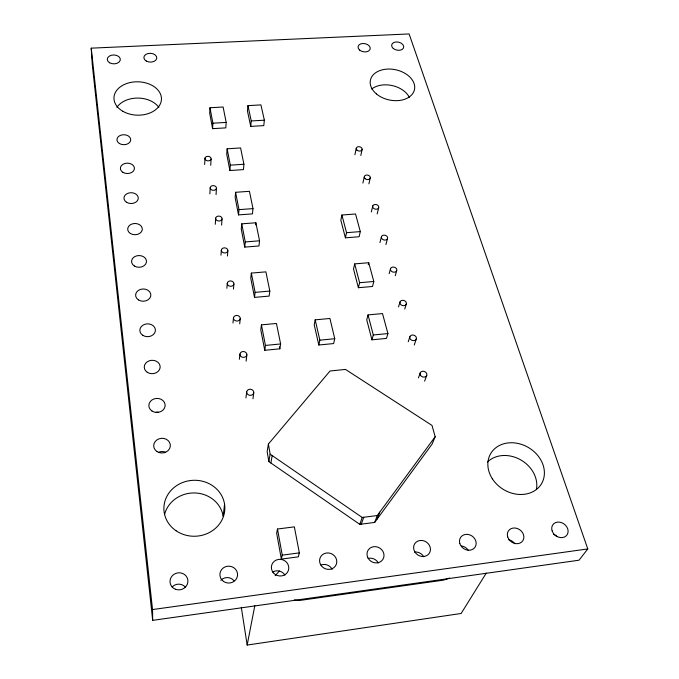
<?xml version="1.0" encoding="UTF-8"?>
<svg xmlns="http://www.w3.org/2000/svg" width="679" height="679" viewBox="0 0 679 679"><rect width="100%" height="100%" fill="white"/><g stroke="black" fill="none" stroke-linecap="round" stroke-linejoin="round"><path stroke-width="1.02" d="M204.668 164.513L204.973 158.199M209.981 107.74L209.692 113.223L212.586 128.654L225.801 127.873L226.175 122.424L223.128 107.01L209.981 107.74L212.892 123.196L212.586 128.654M210.736 165.294L211.084 158.996A3.081 2.275 4.3 0 0 206.84 156.459A3.081 2.275 4.3 0 0 206.161 160.346A3.081 2.275 4.3 0 0 211.084 158.996M209.87 193.804L210.218 187.574M216.058 194.601L216.448 188.38A3.149 2.36 4.5 0 0 212.111 185.757A3.149 2.36 4.5 0 0 211.441 189.797A3.149 2.36 4.5 0 0 216.448 188.38M215.285 224.282L215.676 218.146M221.6 225.088L222.033 218.961A3.208 2.461 4.6 0 0 217.603 216.245A3.208 2.461 4.6 0 0 216.932 220.463A3.208 2.461 4.6 0 0 222.033 218.961M227.126 148.803L226.735 154.209L229.901 170.522L243.438 169.623L243.922 164.259L240.595 147.954L227.126 148.803L230.308 165.158L229.901 170.522M220.981 255.202L221.362 249.991M227.431 256.017L227.855 250.814A3.276 2.572 4.8 0 0 223.323 248.005A3.276 2.572 4.8 0 0 222.653 252.401A3.276 2.572 4.8 0 0 227.855 250.814M226.862 288.303L227.295 283.194M235.596 192.293L235.155 197.597L238.507 214.903L252.427 213.877L252.987 208.614L249.448 191.317L235.596 192.293L238.983 209.641L238.507 214.903M247.954 105.627L247.462 111.084L250.746 126.396L263.783 125.623L264.369 120.191L260.931 104.905L247.954 105.627L251.255 120.955L250.746 126.396M233.449 289.127L233.916 284.026A3.344 2.682 5.1 0 0 229.281 281.106A3.344 2.682 5.1 0 0 228.619 285.706A3.344 2.682 5.1 0 0 233.916 284.026M241.749 223.841L241.249 229.069L244.754 247.114L258.954 245.976L259.556 240.799L255.873 222.771L241.749 223.841L245.272 241.928L244.754 247.114M232.982 323.017L233.474 317.84M239.704 323.858L240.247 318.68A3.412 2.801 5.5 0 0 235.494 315.65A3.412 2.801 5.5 0 0 234.841 320.454A3.412 2.801 5.5 0 0 240.247 318.68M239.373 359.267L239.942 354.022M224.545 504.115L223.196 516.43A29.859 27.584 -3.2 0 0 194.915 492.962A29.859 27.584 -3.2 0 0 164.547 514.597M255.643 224.859L255.873 222.771M251.34 273.085L250.772 278.178L254.498 297.394L269.13 296.095L269.826 291.07L265.896 271.855L251.34 273.085L255.1 292.36L254.498 297.394M246.112 361.16L246.859 354.879A3.488 2.928 6 0 0 241.996 351.73A3.488 2.928 6 0 0 241.342 356.755A3.488 2.928 6 0 0 246.859 354.879M245.934 397.953L246.689 391.851M261.432 324.859L260.778 329.79L264.759 350.288L279.841 348.811L280.622 343.956L276.438 323.467L261.432 324.859L265.438 345.433L264.759 350.288M252.953 398.811L253.768 392.717A3.565 3.064 6.7 0 0 248.786 389.449A3.565 3.064 6.7 0 0 248.141 394.711A3.565 3.064 6.7 0 0 253.768 392.717M268.4 444.032L267.144 451.535L268.842 461.593L359.802 524.349L374.689 522.423L432.082 444.134L435.18 436.707L431.997 425.419L345.475 369.41L330.045 370.989L268.4 444.032L270.123 454.158L268.842 461.593M270.879 463.002L272.186 455.575M486.266 573.076L461.143 613.476L247.173 645.05L254.82 605.643M315.2 319.851L314.216 324.766L318.816 345.008L333.627 343.566L334.747 338.719L329.935 318.476L315.2 319.851L319.843 340.162L318.816 345.008M341.902 215.022L340.833 220.217L345.407 237.828L359.115 236.742L360.311 231.598L355.541 213.995L341.902 215.022L346.528 232.685L345.407 237.828M354.922 154.71L356.212 148.497M277.49 529.026L276.642 533.108L281.352 559.106L298.319 556.839L299.337 552.876L294.355 526.853L277.49 529.026L282.243 555.15L281.352 559.106M360.812 155.483L362.136 149.27M362.9 183.058L364.267 176.913M368.901 183.839L370.31 177.694M354.693 263.902L353.504 268.96L358.385 287.718L372.508 286.479L373.815 281.479L368.739 262.722L354.693 263.902L359.615 282.719L358.385 287.718M371.328 211.924L372.779 205.864M377.176 213.902L378.661 207.85A3.115 2.334 13.1 0 0 375.037 204.489A3.115 2.334 13.1 0 0 373.458 208.241A3.115 2.334 13.1 0 0 378.661 207.85M368.23 264.742L368.739 262.722M379.951 242.556L381.496 236.581M385.918 244.593L387.505 238.626A3.183 2.436 14.1 0 0 383.788 235.138A3.183 2.436 14.1 0 0 382.201 239.059A3.183 2.436 14.1 0 0 387.505 238.626M368.043 314.92L366.736 319.826L371.939 339.823L386.478 338.405L387.921 333.567L382.506 313.571L368.043 314.92L373.297 334.985L371.939 339.823M389.16 273.637L390.569 268.57M395.254 275.733L396.706 270.683A3.251 2.529 15.3 0 0 392.895 267.059A3.251 2.529 15.3 0 0 391.308 271.15A3.251 2.529 15.3 0 0 396.706 270.683M398.531 306.874L400.024 301.917M404.76 309.038L406.297 304.09A3.327 2.64 16.7 0 0 402.392 300.322A3.327 2.64 16.7 0 0 400.797 304.608A3.327 2.64 16.7 0 0 406.297 304.09M408.24 341.715L409.887 336.699M414.275 344.957L416.312 338.948A3.403 2.75 18.4 0 0 412.289 335.027A3.403 2.75 18.4 0 0 410.693 339.508A3.403 2.75 18.4 0 0 416.312 338.948M359.802 524.349L362.204 517.466L377.269 515.531L435.18 436.707M361.313 524.154L363.74 517.271M418.434 377.889L420.191 373.009M424.596 381.182L426.76 375.334M374.689 522.423L377.269 515.531M377.108 519.121L379.714 512.204M587.785 548.938L579.017 560.2L152.682 620.351L92.276 64.658L91.215 48.158L409.106 33.95L587.785 548.938L152.537 609.564L152.682 620.351M275.139 575.673L279.383 571.039M449.532 578.05L443.659 580.112L299.337 600.499L294.219 599.939M282.243 555.15L299.337 552.876M265.438 345.433L280.622 343.956M319.843 340.162L334.747 338.719M373.297 334.985L387.921 333.567M359.615 282.719L373.815 281.479M255.1 292.36L269.826 291.07M346.528 232.685L360.311 231.598M245.272 241.928L259.556 240.799M238.983 209.641L252.987 208.614M230.308 165.158L243.922 164.259M212.892 123.196L226.175 122.424M251.255 120.955L264.369 120.191M270.123 454.158L362.204 517.466M279.425 346.774L279.841 348.811M241.308 607.349L247.173 645.05M91.215 48.158L152.537 609.564M553.427 534.297A8.547 7.096 37.6 0 1 557.128 536.682M508.766 539.78A8.547 7.265 37 0 1 514.792 543.709M461.414 545.992A8.538 7.452 36 0 1 468.12 550.083M414.589 552.069A8.538 7.63 34.5 0 1 423.781 556.805M369.155 558.231A8.538 7.817 31.9 0 1 378.339 563.018M320.912 565.055A8.547 7.995 27.4 0 1 332.167 569.325M272.669 572.091A8.572 8.173 18.4 0 1 284.908 575.096M220.811 580.299A8.649 8.318 1.3 0 1 234.017 580.723M172.169 586.911A8.793 8.386 -15.4 0 1 185.537 587.327M159.022 452.087A8.165 7.257 -4.5 0 1 165.243 452.104M156.204 412.195A7.987 6.926 -3.3 0 1 158.275 412.212M487.514 461.975A28.968 24.13 31.6 0 1 520.615 459.819A28.968 24.13 31.6 0 1 536.376 489.576M371.659 89.025A22.178 15.396 12.2 0 1 392.403 85.613A22.178 15.396 12.2 0 1 409.471 97.589M116.89 107.35A23.383 16.61 1.5 0 1 137.65 98.065A23.383 16.61 1.5 0 1 158.869 107.384M365.064 178.628A3.055 2.249 12.2 0 0 370.174 178.271A3.055 2.249 12.2 0 0 366.635 175.029A3.055 2.249 12.2 0 0 365.064 178.628M356.984 150.144A2.996 2.164 11.5 0 0 362 149.821A2.996 2.164 11.5 0 0 358.546 146.689A2.996 2.164 11.5 0 0 356.984 150.144M420.496 375.275A3.48 2.86 20.6 0 0 426.404 375.996A3.48 2.86 20.6 0 0 423.518 371.26A3.48 2.86 20.6 0 0 420.496 375.275M552.137 530.919A8.725 7.189 36.9 0 0 566.065 535.977A8.725 7.189 36.9 0 0 561.55 522.635A8.725 7.189 36.9 0 0 552.137 530.919M507.705 536.928A8.717 7.367 36.2 0 0 521.676 542.029A8.717 7.367 36.2 0 0 517.44 528.542A8.717 7.367 36.2 0 0 507.705 536.928M459.793 543.404A8.717 7.562 35.1 0 0 473.815 548.556A8.717 7.562 35.1 0 0 469.893 534.908A8.717 7.562 35.1 0 0 459.793 543.404M414.691 551.637A8.717 7.741 33.4 0 0 429.289 553.309A8.717 7.741 33.4 0 0 422.134 540.484A8.717 7.741 33.4 0 0 414.691 551.637M367.967 557.968A8.717 7.936 30.8 0 0 382.718 559.649A8.717 7.936 30.8 0 0 375.801 546.68A8.717 7.936 30.8 0 0 367.967 557.968M320.471 564.41A8.734 8.123 26.1 0 0 335.367 566.099A8.734 8.123 26.1 0 0 328.712 552.978A8.734 8.123 26.1 0 0 320.471 564.41M273.408 572.83A8.759 8.301 17.6 0 0 288.278 570.75A8.759 8.301 17.6 0 0 278.56 559.411A8.759 8.301 17.6 0 0 273.408 572.83M223.484 581.377A8.835 8.445 2.4 0 0 237.514 575.588A8.835 8.445 2.4 0 0 225.207 566.846A8.835 8.445 2.4 0 0 223.484 581.377M175.471 589.27A8.98 8.521 -13.1 0 0 187.854 580.087A8.98 8.521 -13.1 0 0 173.569 574.621A8.98 8.521 -13.1 0 0 175.471 589.27M156.841 451.476A8.335 7.35 -3.8 0 0 170.259 446.604A8.335 7.35 -3.8 0 0 158.971 438.846A8.335 7.35 -3.8 0 0 156.841 451.476M151.918 410.965A8.148 7.011 -2.8 0 0 165.056 406.373A8.148 7.011 -2.8 0 0 154.04 398.921A8.148 7.011 -2.8 0 0 151.918 410.965M147.224 372.27A7.961 6.697 -2 0 0 160.074 367.942A7.961 6.697 -2 0 0 149.321 360.787A7.961 6.697 -2 0 0 147.224 372.27M142.726 335.282A7.792 6.408 -1.4 0 0 155.321 331.191A7.792 6.408 -1.4 0 0 144.814 324.307A7.792 6.408 -1.4 0 0 142.726 335.282M138.423 299.889A7.63 6.128 -0.9 0 0 150.763 296.019A7.63 6.128 -0.9 0 0 140.502 289.39A7.63 6.128 -0.9 0 0 138.423 299.889M134.306 265.981A7.477 5.873 -0.5 0 0 146.401 262.323A7.477 5.873 -0.5 0 0 136.369 255.932A7.477 5.873 -0.5 0 0 134.306 265.981M130.36 233.474A7.325 5.636 -0.2 0 0 142.225 230.011A7.325 5.636 -0.2 0 0 132.405 223.849A7.325 5.636 -0.2 0 0 130.36 233.474M126.566 202.283A7.18 5.407 0.1 0 0 138.21 198.998A7.18 5.407 0.1 0 0 128.603 193.048A7.18 5.407 0.1 0 0 126.566 202.283M122.924 172.33A7.045 5.194 0.4 0 0 134.349 169.215A7.045 5.194 0.4 0 0 124.944 163.469A7.045 5.194 0.4 0 0 122.924 172.33M119.428 143.532A6.909 4.991 0.6 0 0 130.64 140.587A6.909 4.991 0.6 0 0 121.431 135.028A6.909 4.991 0.6 0 0 119.428 143.532M109.616 62.774A6.535 4.447 1.2 0 0 120.242 60.244A6.535 4.447 1.2 0 0 111.568 55.203A6.535 4.447 1.2 0 0 109.616 62.774M146.265 61.042A6.467 4.413 2.6 0 0 156.713 58.538A6.467 4.413 2.6 0 0 147.997 53.531A6.467 4.413 2.6 0 0 146.265 61.042M359.632 50.068A6.179 4.142 10.7 0 0 369.979 49.559A6.179 4.142 10.7 0 0 362.815 43.49A6.179 4.142 10.7 0 0 359.632 50.068M393.277 48.481A6.145 4.091 11.9 0 0 403.504 47.98A6.145 4.091 11.9 0 0 396.256 41.954A6.145 4.091 11.9 0 0 393.277 48.481M176.09 530.783A30.487 27.983 -2.4 0 0 224.639 511.397A30.487 27.983 -2.4 0 0 182.388 482.608A30.487 27.983 -2.4 0 0 176.09 530.783M492.351 478.797A29.545 24.419 31 0 0 541.273 484.127A29.545 24.419 31 0 0 514.741 442.92A29.545 24.419 31 0 0 492.351 478.797M376.395 93.906A22.534 15.447 12.1 0 0 413.842 91.58A22.534 15.447 12.1 0 0 387.106 69.097A22.534 15.447 12.1 0 0 376.395 93.906M122.848 111.288A23.765 16.686 1.7 0 0 161.195 101.366A23.765 16.686 1.7 0 0 129.086 82.804A23.765 16.686 1.7 0 0 122.848 111.288"/></g></svg>
